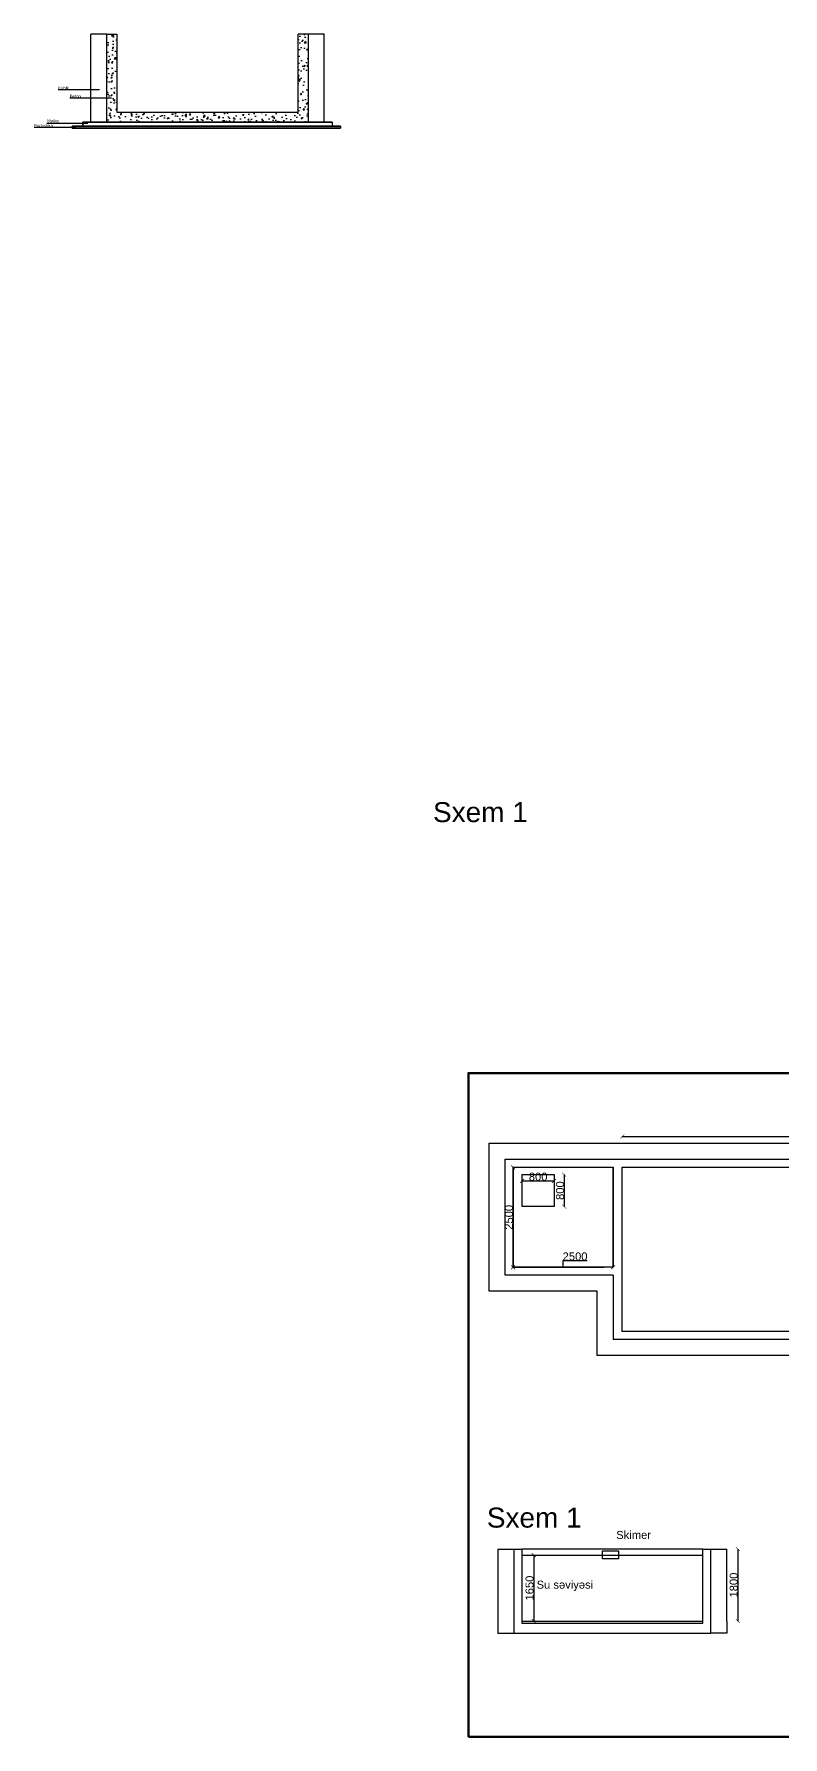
# Model space of a CAD drawing. Header units: millimetres. Extents: x 1659 to 76308, y 1100 to 43767.
# Drawn here: x 27289 to 46003, y 1201 to 43767 of the extents above; entities that cross this region are included whole.
import ezdxf

# ---------------------------------------------------------------- set-up
doc = ezdxf.new("R2010")
doc.units = ezdxf.units.MM
doc.styles.get("Standard").update_dxf_attribs({"font": 'arial.ttf'})
doc.linetypes.add('ZIGZAG', pattern='A,0.00254,-5.08,[131,ltypeshp.shx,S=5.08,R=0,X=-5.08,Y=0],-10.16,[131,ltypeshp.shx,S=5.08,R=180,X=5.08,Y=0],-5.08', length=20.32254)
doc.dimstyles.new('Copy of ISO-25', dxfattribs={"dimtxt": 200, "dimasz": 100, "dimexe": 1.25, "dimexo": 0.625, "dimgap": 1, "dimtad": 1, "dimdec": 0, "dimtxsty": 'Standard', "dimblk": 'ARCHTICK', "dimcen": 2, "dimse1": 1, "dimse2": 1, "dimadec": 0, "dimazin": 0, "dimtfac": 1, "dimtdec": 0, "dimtmove": 1, "dimatfit": 3, "dimldrblk": 'ARCHTICK', "dimfxl": 1, "dimarcsym": 0})

# ---------------------------------------------------------------- blocks, each defined once
blk = doc.blocks.new('_ArchTick')
at = {"color": 0, "linetype": 'ByBlock', "const_width": 0.15}
blk.add_lwpolyline([(-0.5, -0.5), (0.5, 0.5)], dxfattribs=at)
blk = doc.blocks.new('*D51')
at = {"color": 0, "lineweight": -2, "transparency": 16777216}
blk.add_line((39775, 5747), (39775, 4097), dxfattribs=at)
at = {"layer": 'Defpoints', "color": 0, "transparency": 16777216}
for p in [(39478, 5747), (39478, 4097), (39775, 4097)]:
    blk.add_point(p, dxfattribs=at)
at = {"color": 0, "lineweight": -2, "transparency": 16777216, "xscale": 100, "yscale": 100, "zscale": 100}
for p, rotation in [((39775, 5747), 90), ((39775, 4097), 270)]:
    blk.add_blockref('_ArchTick', p, dxfattribs=dict(at, rotation=rotation))
at = {"color": 0, "transparency": 16777216, "insert": (39672, 4922), "char_height": 200, "attachment_point": 5, "rotation": 90}
blk.add_mtext('1650', dxfattribs=at)
blk = doc.blocks.new('*D52')
at = {"color": 0, "lineweight": -2, "transparency": 16777216}
blk.add_line((44877, 5897), (44877, 4097), dxfattribs=at)
at = {"layer": 'Defpoints', "color": 0, "transparency": 16777216}
for p in [(44004, 5897), (44004, 4097), (44877, 4097)]:
    blk.add_point(p, dxfattribs=at)
at = {"color": 0, "lineweight": -2, "transparency": 16777216, "xscale": 100, "yscale": 100, "zscale": 100}
for p, rotation in [((44877, 5897), 90), ((44877, 4097), 270)]:
    blk.add_blockref('_ArchTick', p, dxfattribs=dict(at, rotation=rotation))
at = {"color": 0, "transparency": 16777216, "insert": (44774, 4997), "char_height": 200, "attachment_point": 5, "rotation": 90}
blk.add_mtext('1800', dxfattribs=at)
blk = doc.blocks.new('*D78')
at = {"color": 0, "lineweight": -2, "ltscale": 0.5, "transparency": 16777216}
blk.add_line((41989, 16210), (51089, 16210), dxfattribs=at)
at = {"layer": 'Defpoints', "color": 0, "ltscale": 0.5, "transparency": 16777216}
for p in [(51089, 16210), (41989, 15670), (51089, 15440)]:
    blk.add_point(p, dxfattribs=at)
at = {"color": 0, "lineweight": -2, "ltscale": 0.5, "transparency": 16777216, "xscale": 100, "yscale": 100, "zscale": 100, "rotation": 180}
blk.add_blockref('_ArchTick', (41989, 16210), dxfattribs=at)
at = {"color": 0, "lineweight": -2, "ltscale": 0.5, "transparency": 16777216, "xscale": 100, "yscale": 100, "zscale": 100}
blk.add_blockref('_ArchTick', (51089, 16210), dxfattribs=at)
at = {"color": 0, "ltscale": 0.5, "transparency": 16777216, "insert": (46539, 16313), "char_height": 200, "attachment_point": 5}
blk.add_mtext('9100', dxfattribs=at)
blk = doc.blocks.new('*D79')
at = {"color": 0, "lineweight": -2, "ltscale": 0.5, "transparency": 16777216}
for p, q in [((41759, 12940), (39259, 12940)), ((40509, 12940), (40508, 13108)), ((40508, 13108), (41110, 13108))]:
    blk.add_line(p, q, dxfattribs=at)
at = {"layer": 'Defpoints', "color": 0, "ltscale": 0.5, "transparency": 16777216}
for p in [(39259, 12940), (39259, 12940), (41759, 12940)]:
    blk.add_point(p, dxfattribs=at)
at = {"color": 0, "lineweight": -2, "ltscale": 0.5, "transparency": 16777216, "xscale": 100, "yscale": 100, "zscale": 100, "rotation": 180}
blk.add_blockref('_ArchTick', (39259, 12940), dxfattribs=at)
at = {"color": 0, "lineweight": -2, "ltscale": 0.5, "transparency": 16777216, "xscale": 100, "yscale": 100, "zscale": 100}
blk.add_blockref('_ArchTick', (41759, 12940), dxfattribs=at)
at = {"color": 0, "ltscale": 0.5, "transparency": 16777216, "insert": (40809, 13211), "char_height": 200, "attachment_point": 5}
blk.add_mtext('2500', dxfattribs=at)
blk = doc.blocks.new('*D80')
at = {"color": 0, "lineweight": -2, "ltscale": 0.5, "transparency": 16777216}
blk.add_line((39259, 15440), (39259, 12940), dxfattribs=at)
at = {"layer": 'Defpoints', "color": 0, "ltscale": 0.5, "transparency": 16777216}
for p in [(39029, 15440), (39259, 12940), (39259, 12940)]:
    blk.add_point(p, dxfattribs=at)
at = {"color": 0, "lineweight": -2, "ltscale": 0.5, "transparency": 16777216, "xscale": 100, "yscale": 100, "zscale": 100}
for p, rotation in [((39259, 15440), 90), ((39259, 12940), 270)]:
    blk.add_blockref('_ArchTick', p, dxfattribs=dict(at, rotation=rotation))
at = {"color": 0, "ltscale": 0.5, "transparency": 16777216, "insert": (39156, 14190), "char_height": 200, "attachment_point": 5, "rotation": 90}
blk.add_mtext('2500', dxfattribs=at)
blk = doc.blocks.new('*D93')
at = {"color": 0, "lineweight": -2, "transparency": 16777216}
blk.add_line((39486, 15101), (40286, 15101), dxfattribs=at)
at = {"layer": 'Defpoints', "color": 0, "transparency": 16777216}
for p in [(39486, 15257), (40286, 15257), (40286, 15101)]:
    blk.add_point(p, dxfattribs=at)
at = {"color": 0, "lineweight": -2, "transparency": 16777216, "xscale": 100, "yscale": 100, "zscale": 100, "rotation": 180}
blk.add_blockref('_ArchTick', (39486, 15101), dxfattribs=at)
at = {"color": 0, "lineweight": -2, "transparency": 16777216, "xscale": 100, "yscale": 100, "zscale": 100}
blk.add_blockref('_ArchTick', (40286, 15101), dxfattribs=at)
at = {"color": 0, "transparency": 16777216, "insert": (39886, 15204), "char_height": 200, "attachment_point": 5}
blk.add_mtext('800', dxfattribs=at)
blk = doc.blocks.new('*D94')
at = {"color": 0, "lineweight": -2, "transparency": 16777216}
blk.add_line((40536, 15257), (40536, 14457), dxfattribs=at)
at = {"layer": 'Defpoints', "color": 0, "transparency": 16777216}
for p in [(40286, 15257), (40286, 14457), (40536, 14457)]:
    blk.add_point(p, dxfattribs=at)
at = {"color": 0, "lineweight": -2, "transparency": 16777216, "xscale": 100, "yscale": 100, "zscale": 100}
for p, rotation in [((40536, 15257), 90), ((40536, 14457), 270)]:
    blk.add_blockref('_ArchTick', p, dxfattribs=dict(at, rotation=rotation))
at = {"color": 0, "transparency": 16777216, "insert": (40433, 14857), "char_height": 200, "attachment_point": 5, "rotation": 90}
blk.add_mtext('800', dxfattribs=at)

msp = doc.modelspace()

# ---------------------------------------------------------------- hatches: boundary and pattern name
h = msp.add_hatch()
h.set_pattern_fill('AR-CONC', color=256, scale=2)
h.set_pattern_definition([(50, (-6315.94, 5929.52), (364.3693, -31.8782), [38.1, -419.1]), (355, (-6315.94, 5929.5), (-70.4868, 382.1137), [30.48, -335.2812]), (100.45144, (-6285.58, 5926.86), (293.8825, 350.2355), [32.38, -356.1805]), (46.1842, (-6315.94, 6031.1), (542.158, -84.0847), [57.15, -628.65]), (96.6356, (-6270.76, 6024.1), (474.8083, 494.852), [48.57, -534.271]), (351.1842, (-6315.94, 6031.1), (474.808, 494.852), [45.72, -502.9195]), (21, (-6265.14, 6005.72), (303.2288, -204.5304), [38.1, -419.1]), (326, (-6265.14, 6005.7), (123.604, 368.376), [30.48, -335.28]), (71.45144, (-6239.88, 5988.67), (426.8328, 163.8455), [32.38, -356.1799]), (37.5, (-6315.94, 5929.52), (6.1772, 169.11008), [0, -331.216, 0, -340.36, 0, -336.55]), (7.5, (-6315.94, 5929.52), (133.6393, 200.36115), [0, -194.056, 0, -323.596, 0, -128.27]), (327.5, (-6429.23, 5929.52), (271.1812, -11.4575), [0, -127, 0, -396.24, 0, -525.78]), (317.5, (-6480.03, 5929.52), (296.2584, 50.853), [0, -165.1, 0, -263.144, 0, -373.38])])
h.paths.add_polyline_path([(29361.2, 43767.2), (29111.2, 43767.2), (29111.2, 41567.2), (34137.5, 41567.2), (34137.5, 43767.2), (33887.5, 43767.2), (33887.5, 41817.2), (29361.2, 41817.2)])
h = msp.add_hatch()
h.set_pattern_fill('AR-SAND', color=256)
h.set_pattern_definition([(37.5, (-6315.944, 5929.517), (-1.60003, 48.941324), [0, -38.608, 0, -43.18, 0, -41.275]), (7.5, (-6315.944, 5929.52), (44.95233, 71.68251), [0, -20.828, 0, -34.798, 0, -13.335]), (327.5, (-6347.186, 5929.517), (79.099237, 0.14372), [0, -12.7, 0, -45.72, 0, -59.69]), (317.5, (-6347.186, 5929.52), (76.355645, 22.29293), [0, -6.35, 0, -29.972, 0, -34.29])])
h.paths.add_polyline_path([(34945, 41417.2), (34945, 41467.2), (28245, 41467.2), (28245, 41417.2)])

# ---------------------------------------------------------------- linework, layer by layer
for p, q in [((28711.2, 41567.2), (28711.2, 43767.2)), ((29111.2, 43767.2), (28711.2, 43767.2)), ((29111.2, 41567.2), (29111.2, 43767.2)), ((29111.2, 43767.2), (29361.2, 43767.2)), ((29361.2, 43767.2), (29361.2, 41817.2)), ((34137.5, 43767.2), (33887.5, 43767.2)), ((33887.5, 41817.2), (33887.5, 43767.2)), ((34537.5, 43767.2), (34137.5, 43767.2)), ((34137.5, 43767.2), (34137.5, 41567.2)), ((34537.5, 41567.2), (34537.5, 43767.2)), ((27889.3, 42380.9), (28924.4, 42380.9)), ((28181.2, 42174.1), (29224.9, 42174.1)), ((29361.2, 41817.2), (33887.5, 41817.2)), ((27289, 41438.7), (28335.9, 41441.7)), ((27607.9, 41539.6), (28633.4, 41539.6)), ((28245, 41467.2), (34945, 41467.2)), ((34945, 41467.2), (28245, 41467.2)), ((28245, 41467.2), (28245, 41417.2)), ((28245, 41417.2), (34945, 41417.2)), ((34737.5, 41567.2), (28511.2, 41567.2)), ((28511.2, 41567.2), (28511.2, 41467.2)), ((28511.2, 41567.2), (28711.2, 41567.2)), ((28711.2, 41567.2), (29111.2, 41567.2)), ((34737.5, 41567.2), (34537.5, 41567.2)), ((34737.5, 41567.2), (34737.5, 41467.2)), ((41759, 12739.6), (41759, 11139.6)), ((38878.1, 5896.6), (38878.1, 4096.6)), ((38878.1, 5896.6), (39478.1, 5896.6)), ((39278.1, 5896.6), (39278.1, 4096.6)), ((44003.7, 5896.6), (39478.1, 5896.6)), ((39478.1, 5896.6), (39478.1, 5746.6)), ((39478.1, 5746.6), (39478.1, 4046.6)), ((44003.7, 4046.6), (44003.7, 5896.6)), ((44003.7, 5896.6), (44603.7, 5896.6)), ((44203.7, 4096.6), (44203.7, 5896.6)), ((44603.7, 4096.6), (44603.7, 5896.6)), ((38878.1, 4096.6), (38878.1, 3796.6)), ((39278.1, 4096.6), (39278.1, 3796.6)), ((39478.1, 4096.6), (44003.7, 4096.6)), ((39478.1, 4046.6), (44003.7, 4046.6)), ((44003.7, 4096.6), (44003.7, 4146.6)), ((44203.7, 3796.6), (44203.7, 4096.6)), ((44603.7, 4096.6), (44603.7, 3796.6)), ((38878.1, 3796.6), (39278.1, 3796.6)), ((39278.1, 3796.6), (39478.1, 3796.6)), ((39478.1, 3796.6), (44203.7, 3796.6)), ((44603.7, 3796.6), (44203.7, 3796.6))]:
    msp.add_line(p, q)
at = {"ltscale": 0.01}
for p, q in [((41759, 12939.6), (41759, 15439.6)), ((39259, 12939.6), (41529, 12939.6))]:
    msp.add_line(p, q, dxfattribs=at)
at = {"linetype": 'ZIGZAG'}
msp.add_line((39478.1, 5746.6), (44003.7, 5746.6), dxfattribs=at)
for points in [[(28245, 41467.2), (34945, 41467.2), (34945, 41417.2), (28245, 41417.2)], [(28511.2, 41567.2), (34737.5, 41567.2), (34737.5, 41467.2), (28511.2, 41467.2)], [(39486.1, 15256.9), (40286.1, 15256.9), (40286.1, 14456.9), (39486.1, 14456.9)], [(41495.4, 5848.9), (41895.4, 5848.9), (41895.4, 5648.9), (41495.4, 5648.9)]]:
    msp.add_lwpolyline(points, close=True)
at = {"linetype": 'Continuous', "lineweight": 60}
msp.add_lwpolyline([(38142.6, 1200.9), (60982.4, 1200.9), (60982.4, 17795.9), (38142.6, 17795.9), (38142.6, 1200.9)], dxfattribs=at)
at = {"ltscale": 0.5}
for points in [[(41359, 12339.6), (38659, 12339.6), (38659, 16039.6), (51689, 16039.6), (51689, 10739.6), (41359, 10739.6), (41359, 12339.6)], [(39059, 15639.6), (51289, 15639.6), (51289, 11139.6), (41759, 11139.6)], [(41759, 12739.6), (39059, 12739.6), (39059, 15639.6), (39059, 15639.6)], [(41759, 12939.6), (39259, 12939.6), (39259, 15439.6), (41759, 15439.6)], [(41759, 12939.6), (41759, 15439.6)], [(41759, 15439.6), (41759, 12939.6)]]:
    msp.add_lwpolyline(points, dxfattribs=at)
msp.add_lwpolyline([(41989, 15439.6), (51089, 15439.6), (51089, 11339.6), (41989, 11339.6)], close=True, dxfattribs=at)

# ---------------------------------------------------------------- texts
at = {"attachment_point": 1}
for s, width, gutter_width, heights, insert, char_height in [('Kubik', 585.85, 1.89, [173.6], (27889.3, 42457.7), 75.52), ('Beton', 585.85, 1.89, [173.6], (28181.2, 42250.8), 75.52), ('Podushka', 585.85, 1.89, [173.6], (27289, 41515.4), 75.52), ('Stajka', 585.85, 1.89, [173.6], (27607.9, 41638.6), 75.52), ('Sxem 1 ', 16973.269, 12.5, [1890.4], (37258.8, 24567.7), 500), ('Sxem 1 ', 2480.94, 12.5, [681.2], (38604.4, 6933.4), 500), ('Skimer', 2480.94, 12.5, [365.3], (41837.4, 6350.7), 200), ('Su s{\\fArial|b0|i0|c238|p34;əviyəsi}', 2480.94, 12.5, [681.2], (39847.4, 5107.4), 200)]:
    msp.add_mtext_dynamic_manual_height_columns(s, width=width, gutter_width=gutter_width, heights=heights, dxfattribs=dict(at, insert=insert, char_height=char_height))

# ---------------------------------------------------------------- dimensions: what is measured, and where the dimension line sits
at = {"ltscale": 0.5}
dim = msp.add_linear_dim(base=(51089, 16209.6), p1=(41989, 15669.6), p2=(51089, 15439.6), dimstyle='Copy of ISO-25', dxfattribs=at)
dim.commit()
dim.dimension.update_dxf_attribs({"geometry": '*D78', "text_midpoint": (46539, 16312.7)})
dim = msp.add_linear_dim(base=(39259, 12939.6), p1=(39029, 15439.6), p2=(39259, 12939.6), angle=90, dimstyle='Copy of ISO-25', dxfattribs=at)
dim.commit()
dim.dimension.update_dxf_attribs({"geometry": '*D80', "text_midpoint": (39155.9, 14189.6)})
dim = msp.add_linear_dim(base=(40286.1, 15101.4), p1=(39486.1, 15256.9), p2=(40286.1, 15256.9), dimstyle='Copy of ISO-25')
dim.commit()
dim.dimension.update_dxf_attribs({"geometry": '*D93', "text_midpoint": (39886.1, 15204.5)})
for base, p1, p2, picture, middle in [((40536.3, 14456.9), (40286.1, 15256.9), (40286.1, 14456.9), '*D94', (40433.2, 14856.9)), ((39775.5, 4096.6), (39478.1, 5746.6), (39478.1, 4096.6), '*D51', (39672.3, 4921.6)), ((44876.6, 4096.6), (44003.7, 5896.6), (44003.7, 4096.6), '*D52', (44773.5, 4996.6))]:
    dim = msp.add_linear_dim(base=base, p1=p1, p2=p2, angle=90, dimstyle='Copy of ISO-25')
    dim.commit()
    dim.dimension.update_dxf_attribs({"geometry": picture, "text_midpoint": middle})
dim = msp.add_linear_dim(base=(39259, 12939.6), p1=(41759, 12939.6), p2=(39259, 12939.6), dimstyle='Copy of ISO-25', dxfattribs=at)
dim.commit()
dim.dimension.update_dxf_attribs({"geometry": '*D79', "text_midpoint": (40509, 13108.1), "dimtype": 160})

doc.saveas('drawing.dxf')
